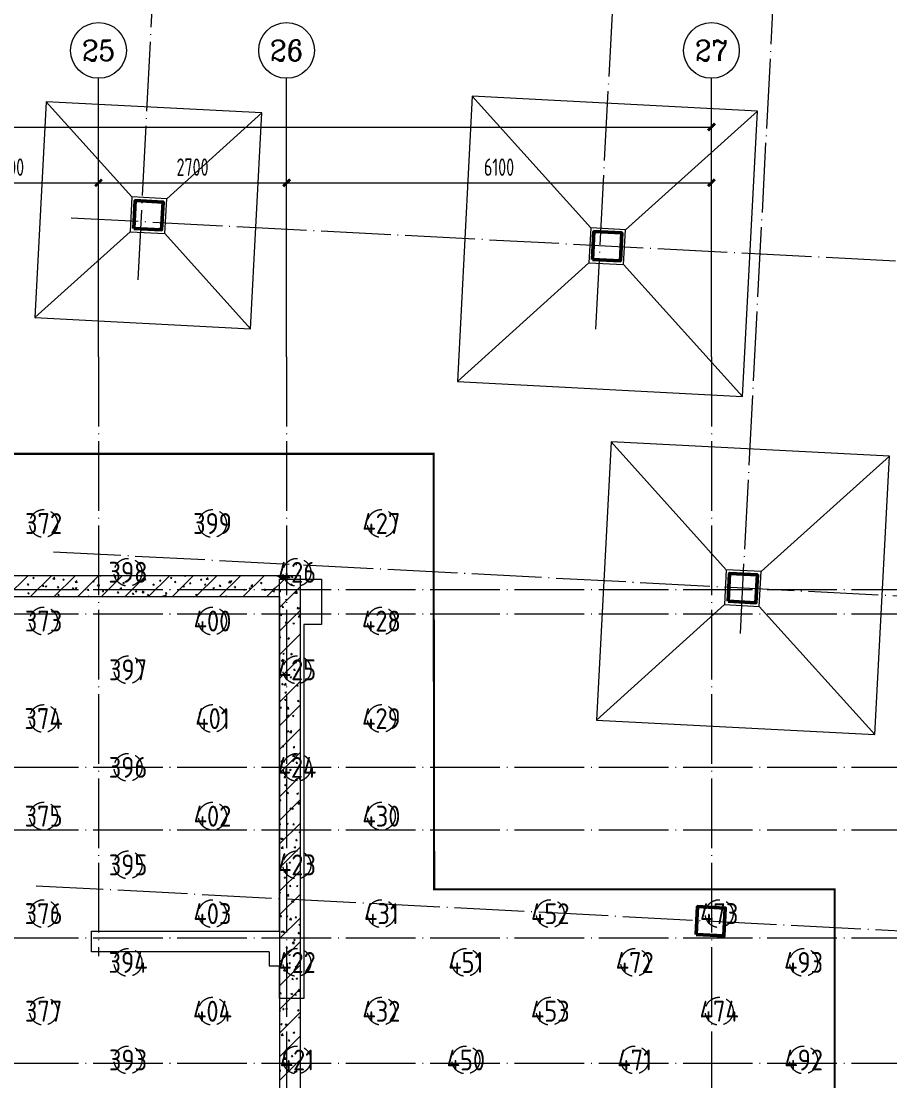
# Model space of a CAD drawing. Extents: x 5874492 to 7194610, y -939842 to -279257.
# Drawn here: x 6134075 to 6146546, y -493098 to -477888 of the extents above; entities that cross this region are included whole.
import ezdxf
from ezdxf.enums import TextEntityAlignment as Align

# ---------------------------------------------------------------- set-up
doc = ezdxf.new("R2010")
doc.units = 0
doc.header["$LTSCALE"] = 1000
doc.linetypes.add('DASH', pattern=[0.35, 0.25, -0.1])
doc.linetypes.add('DOTE', pattern=[2.42, 2, -0.2, 0.02, -0.2])
for name, color, linetype, lineweight in [('A-墙体', 140, 'Continuous', 50), ('A-标注-轴号', 3, 'Continuous', 15), ('A-标注-轴号文字', 7, 'Continuous', 15), ('A-轴线-塔楼', 1, 'DOTE', 9), ('S-基础-BASE-CON', 2, 'Continuous', 20), ('S-基础-DQ', 6, 'Continuous', 20), ('S-基础-HATCH', 251, 'Continuous', 20), ('S-基础-PILE', 7, 'DASH', 20), ('S-墙柱-WALL', 6, 'Continuous', 20), ('S-轴网-轴号', 3, 'Continuous', 20), ('S-轴网-轴线', 1, 'DOTE', 9)]:
    doc.layers.add(name, color=color, linetype=linetype, lineweight=lineweight)
doc.styles.add('_TCH_AXIS', font='COMPLEX.shx', dxfattribs={"bigfont": 'hztxt.shx'})
doc.styles.add('COMPLEX', font='COMPLEX')
doc.styles.get("Standard").update_dxf_attribs({"font": 'gbenor.shx', "bigfont": 'gbcbig.shx'})
doc.styles.add('TSSD_REIN_T3', font='tssdeng.shx', dxfattribs={"width": 0.7, "bigfont": 'hztxt.shx'})
doc.dimstyles.new('_TCH_ARCH&&100', dxfattribs={"dimtxt": 250, "dimasz": 100, "dimexe": 100, "dimexo": 100, "dimgap": 100, "dimtad": 1, "dimdec": 0, "dimzin": 0, "dimdsep": 46, "dimtxsty": 'TSSD_REIN_T3', "dimblk": 'ARCHTICK', "dimcen": 0.09, "dimclrt": 7, "dimazin": 2, "dimtfac": 1, "dimtdec": 0, "dimtix": 1, "dimtmove": 2, "dimatfit": 3, "dimfxl": 0, "dimtolj": 1, "dimtzin": 0, "dimarcsym": 0})

# ---------------------------------------------------------------- blocks, each defined once
blk = doc.blocks.new('A$C7008057F')
at = {"layer": 'S-基础-BASE-CON', "const_width": 30}
blk.add_lwpolyline([(13600, -17400), (22300, -17400), (22300, -18250), (30000, -18250), (30000, -19484), (38069, -19484), (38069, -4200), (32319, -4200), (32310, 2050), (20370, 2050), (20370, -3650), (17065, -3650)], dxfattribs=at)
blk = doc.blocks.new('sfdgjhgfhgkjhk')
at = {"layer": 'S-基础-DQ'}
for points in [[(6945492, 358792), (6945492, 356336), (6963809, 356336), (6963809, 354236), (6966809, 354236), (6966809, 354586), (6971909, 354586), (6971909, 347036), (6977909, 347036), (6977909, 339686), (6931592, 339686), (6931592, 336294)], [(6931892, 336294), (6931892, 339386), (6978209, 339386), (6978209, 347336), (6972209, 347336), (6972209, 354886), (6966509, 354886), (6966509, 354536), (6964109, 354536), (6964109, 356636), (6945792, 356636), (6945792, 358792)]]:
    blk.add_lwpolyline(points, dxfattribs=at)
at = {"layer": 'S-基础-HATCH'}
for p, q in [((6967993, 354586), (6968293, 354886)), ((6968332, 354586), (6968632, 354886)), ((6968361, 354885), (6968360, 354886)), ((6968365, 354856), (6968386, 354864)), ((6968365, 354856), (6968380, 354846)), ((6968380, 354842), (6968387, 354860)), ((6968653, 354843), (6968677, 354867)), ((6968653, 354843), (6968680, 354838)), ((6968672, 354586), (6968972, 354886)), ((6968681, 354836), (6968677, 354864)), ((6968796, 354832), (6968817, 354840)), ((6969011, 354586), (6969311, 354886)), ((6969332, 354886), (6969341, 354885)), ((6969342, 354882), (6969341, 354886)), ((6969350, 354586), (6969650, 354886)), ((6969538, 354868), (6969553, 354885)), ((6969538, 354868), (6969556, 354866)), ((6969557, 354863), (6969553, 354882)), ((6969690, 354586), (6969990, 354886)), ((6969754, 354849), (6969768, 354866)), ((6969754, 354849), (6969771, 354848)), ((6969772, 354844), (6969769, 354863)), ((6969910, 354880), (6969926, 354886)), ((6969910, 354880), (6969925, 354870)), ((6969926, 354867), (6969932, 354885)), ((6969969, 354830), (6969983, 354848)), ((6969987, 354825), (6969984, 354844)), ((6970029, 354586), (6970329, 354886)), ((6970341, 354856), (6970362, 354864)), ((6970341, 354856), (6970356, 354846)), ((6970357, 354843), (6970363, 354861)), ((6970369, 354586), (6970669, 354886)), ((6970538, 354886), (6970561, 354882)), ((6970562, 354880), (6970561, 354886)), ((6970708, 354586), (6971008, 354886)), ((6970773, 354832), (6970794, 354840)), ((6970788, 354819), (6970794, 354837)), ((6970855, 354837), (6970878, 354861)), ((6970855, 354837), (6970882, 354833)), ((6970882, 354830), (6970879, 354858)), ((6971047, 354586), (6971347, 354886)), ((6971387, 354586), (6971687, 354886)), ((6971726, 354586), (6972026, 354886)), ((6971869, 354886), (6971882, 354885)), ((6971882, 354882), (6971881, 354886)), ((6971887, 354881), (6971901, 354886)), ((6971887, 354881), (6971902, 354871)), ((6971903, 354868), (6971909, 354886)), ((6972079, 354868), (6972093, 354885)), ((6972079, 354868), (6972097, 354866)), ((6972097, 354863), (6972094, 354882)), ((6968289, 354755), (6968303, 354773)), ((6968289, 354755), (6968307, 354754)), ((6968308, 354750), (6968304, 354769)), ((6968504, 354737), (6968519, 354754)), ((6968504, 354737), (6968522, 354735)), ((6968523, 354732), (6968519, 354750)), ((6968544, 354735), (6968565, 354743)), ((6968544, 354735), (6968559, 354725)), ((6968560, 354721), (6968566, 354740)), ((6968719, 354718), (6968734, 354735)), ((6968719, 354718), (6968737, 354716)), ((6968738, 354713), (6968734, 354732)), ((6968796, 354832), (6968811, 354821)), ((6968812, 354818), (6968818, 354836)), ((6968934, 354699), (6968949, 354716)), ((6968934, 354699), (6968952, 354697)), ((6968953, 354694), (6968950, 354713)), ((6968974, 354793), (6968997, 354817)), ((6968974, 354793), (6969000, 354789)), ((6968975, 354711), (6968996, 354719)), ((6968975, 354711), (6968990, 354701)), ((6968991, 354697), (6968997, 354716)), ((6969001, 354786), (6968998, 354814)), ((6969150, 354680), (6969164, 354697)), ((6969168, 354675), (6969165, 354694)), ((6969227, 354808), (6969248, 354816)), ((6969227, 354808), (6969242, 354797)), ((6969243, 354794), (6969249, 354812)), ((6969294, 354743), (6969317, 354768)), ((6969294, 354743), (6969320, 354739)), ((6969321, 354736), (6969318, 354765)), ((6969406, 354687), (6969427, 354695)), ((6969406, 354687), (6969421, 354677)), ((6969422, 354673), (6969428, 354691)), ((6969614, 354694), (6969637, 354718)), ((6969614, 354694), (6969641, 354690)), ((6969641, 354687), (6969638, 354715)), ((6969658, 354784), (6969679, 354792)), ((6969658, 354784), (6969673, 354773)), ((6969674, 354770), (6969680, 354788)), ((6969969, 354830), (6969987, 354829)), ((6970089, 354759), (6970110, 354768)), ((6970089, 354759), (6970104, 354749)), ((6970105, 354746), (6970111, 354764)), ((6970184, 354812), (6970198, 354829)), ((6970184, 354812), (6970202, 354810)), ((6970202, 354807), (6970199, 354825)), ((6970399, 354793), (6970414, 354810)), ((6970399, 354793), (6970417, 354791)), ((6970418, 354788), (6970414, 354807)), ((6970521, 354735), (6970542, 354744)), ((6970521, 354735), (6970535, 354725)), ((6970536, 354722), (6970542, 354740)), ((6970614, 354774), (6970629, 354791)), ((6970614, 354774), (6970632, 354772)), ((6970633, 354769), (6970629, 354788)), ((6970773, 354832), (6970788, 354822)), ((6970829, 354755), (6970844, 354772)), ((6970829, 354755), (6970847, 354754)), ((6970848, 354750), (6970845, 354769)), ((6970952, 354711), (6970973, 354719)), ((6970952, 354711), (6970967, 354701)), ((6970967, 354698), (6970973, 354716)), ((6971045, 354736), (6971059, 354754)), ((6971045, 354736), (6971063, 354735)), ((6971063, 354731), (6971060, 354750)), ((6971175, 354787), (6971198, 354812)), ((6971175, 354787), (6971202, 354783)), ((6971202, 354780), (6971199, 354809)), ((6971204, 354808), (6971225, 354816)), ((6971204, 354808), (6971219, 354798)), ((6971219, 354795), (6971225, 354813)), ((6971260, 354717), (6971274, 354735)), ((6971260, 354717), (6971278, 354716)), ((6971278, 354713), (6971275, 354731)), ((6971383, 354687), (6971404, 354695)), ((6971383, 354687), (6971398, 354677)), ((6971398, 354674), (6971405, 354692)), ((6971475, 354699), (6971489, 354716)), ((6971475, 354699), (6971493, 354697)), ((6971494, 354694), (6971490, 354713)), ((6971495, 354738), (6971519, 354762)), ((6971495, 354738), (6971522, 354733)), ((6971523, 354731), (6971519, 354759)), ((6971635, 354784), (6971656, 354792)), ((6971635, 354784), (6971650, 354774)), ((6971651, 354771), (6971657, 354789)), ((6971690, 354680), (6971705, 354697)), ((6971709, 354675), (6971705, 354694)), ((6971815, 354688), (6971839, 354712)), ((6971815, 354688), (6971842, 354684)), ((6971843, 354681), (6971839, 354709)), ((6971909, 354430), (6972209, 354730)), ((6972066, 354760), (6972087, 354768)), ((6972066, 354760), (6972081, 354750)), ((6972082, 354747), (6972088, 354765)), ((6968292, 354638), (6968313, 354646)), ((6968292, 354638), (6968307, 354628)), ((6968307, 354625), (6968314, 354643)), ((6968723, 354614), (6968744, 354622)), ((6968723, 354614), (6968738, 354604)), ((6968739, 354601), (6968745, 354619)), ((6969150, 354680), (6969168, 354678)), ((6969154, 354590), (6969175, 354598)), ((6969154, 354590), (6969160, 354586)), ((6969173, 354586), (6969176, 354595)), ((6969365, 354661), (6969379, 354678)), ((6969365, 354661), (6969383, 354660)), ((6969383, 354656), (6969380, 354675)), ((6969580, 354642), (6969594, 354660)), ((6969580, 354642), (6969598, 354641)), ((6969599, 354637), (6969595, 354656)), ((6969795, 354624), (6969810, 354641)), ((6969795, 354624), (6969813, 354622)), ((6969814, 354619), (6969810, 354637)), ((6969837, 354663), (6969858, 354671)), ((6969837, 354663), (6969852, 354653)), ((6969853, 354649), (6969859, 354667)), ((6969934, 354644), (6969957, 354668)), ((6969934, 354644), (6969961, 354640)), ((6969961, 354637), (6969958, 354665)), ((6970010, 354605), (6970025, 354622)), ((6970010, 354605), (6970028, 354603)), ((6970029, 354600), (6970025, 354619)), ((6970226, 354586), (6970240, 354603)), ((6970243, 354586), (6970241, 354600)), ((6970254, 354594), (6970278, 354619)), ((6970254, 354594), (6970281, 354590)), ((6970268, 354639), (6970290, 354647)), ((6970268, 354639), (6970283, 354629)), ((6970282, 354587), (6970278, 354616)), ((6970284, 354625), (6970290, 354643)), ((6970700, 354615), (6970721, 354623)), ((6970700, 354615), (6970715, 354605)), ((6970715, 354601), (6970721, 354619)), ((6971131, 354591), (6971152, 354599)), ((6971131, 354591), (6971137, 354586)), ((6971149, 354586), (6971152, 354595)), ((6971690, 354680), (6971708, 354678)), ((6971814, 354663), (6971835, 354671)), ((6971814, 354663), (6971829, 354653)), ((6971830, 354650), (6971836, 354668)), ((6971905, 354661), (6971920, 354678)), ((6971905, 354661), (6971923, 354659)), ((6971924, 354656), (6971920, 354675)), ((6971993, 354543), (6972014, 354551)), ((6971993, 354543), (6972008, 354533)), ((6972009, 354529), (6972015, 354547)), ((6972120, 354642), (6972135, 354659)), ((6972120, 354642), (6972138, 354641)), ((6972136, 354638), (6972159, 354663)), ((6972139, 354637), (6972136, 354656)), ((6972136, 354638), (6972162, 354634)), ((6972163, 354631), (6972160, 354660)), ((6971909, 354090), (6972209, 354390)), ((6971947, 354435), (6971961, 354453)), ((6971947, 354435), (6971965, 354434)), ((6971966, 354430), (6971962, 354449)), ((6972162, 354416), (6972177, 354434)), ((6972162, 354416), (6972180, 354415)), ((6972172, 354422), (6972193, 354430)), ((6972172, 354422), (6972187, 354412)), ((6972181, 354412), (6972177, 354430)), ((6972188, 354408), (6972194, 354427)), ((6971920, 354325), (6971941, 354333)), ((6971920, 354325), (6971935, 354315)), ((6971936, 354312), (6971942, 354330)), ((6972175, 354296), (6972199, 354321)), ((6972175, 354296), (6972202, 354292)), ((6972203, 354289), (6972199, 354318)), ((6971989, 354210), (6972003, 354227)), ((6971989, 354210), (6972006, 354208)), ((6972007, 354205), (6972004, 354224)), ((6972099, 354204), (6972120, 354212)), ((6972099, 354204), (6972114, 354194)), ((6972115, 354191), (6972121, 354209)), ((6972204, 354191), (6972209, 354197)), ((6972204, 354191), (6972209, 354190)), ((6971909, 353751), (6972209, 354051)), ((6971909, 354019), (6971918, 354029)), ((6971909, 354002), (6971922, 354000)), ((6971922, 353997), (6971919, 354026)), ((6972026, 353987), (6972047, 353995)), ((6972026, 353987), (6972041, 353977)), ((6972030, 353984), (6972045, 354001)), ((6972030, 353984), (6972048, 353982)), ((6972042, 353973), (6972048, 353991)), ((6972049, 353979), (6972045, 353998)), ((6971953, 353769), (6971974, 353777)), ((6971969, 353756), (6971975, 353774)), ((6972072, 353758), (6972086, 353776)), ((6972090, 353753), (6972087, 353772)), ((6972205, 353866), (6972209, 353867)), ((6972205, 353866), (6972209, 353863)), ((6971909, 353411), (6972209, 353711)), ((6971935, 353662), (6971958, 353687)), ((6971935, 353662), (6971961, 353658)), ((6971953, 353769), (6971968, 353759)), ((6971962, 353655), (6971959, 353684)), ((6972072, 353758), (6972090, 353757)), ((6972132, 353648), (6972153, 353656)), ((6972132, 353648), (6972147, 353638)), ((6972148, 353635), (6972154, 353653)), ((6971909, 353565), (6971913, 353569)), ((6971909, 353551), (6971916, 353550)), ((6971917, 353547), (6971913, 353565)), ((6972113, 353533), (6972128, 353550)), ((6972113, 353533), (6972131, 353531)), ((6972132, 353528), (6972129, 353547)), ((6971909, 353072), (6972209, 353372)), ((6971940, 353326), (6971954, 353343)), ((6971940, 353326), (6971958, 353324)), ((6971958, 353321), (6971955, 353340)), ((6971974, 353320), (6971998, 353345)), ((6971974, 353320), (6972001, 353316)), ((6972002, 353313), (6971998, 353342)), ((6972059, 353431), (6972080, 353439)), ((6972059, 353431), (6972074, 353421)), ((6972075, 353417), (6972081, 353436)), ((6972155, 353307), (6972170, 353324)), ((6972174, 353302), (6972170, 353321)), ((6971986, 353213), (6972007, 353221)), ((6971986, 353213), (6972001, 353203)), ((6972002, 353200), (6972008, 353218)), ((6972155, 353307), (6972173, 353305)), ((6971909, 352733), (6972209, 353033)), ((6971982, 353100), (6971996, 353117)), ((6971982, 353100), (6971999, 353099)), ((6972000, 353095), (6971997, 353114)), ((6972165, 353093), (6972186, 353101)), ((6972165, 353093), (6972180, 353082)), ((6972181, 353079), (6972187, 353097)), ((6972197, 353081), (6972209, 353096)), ((6972197, 353081), (6972209, 353080)), ((6971913, 352996), (6971934, 353004)), ((6971913, 352996), (6971928, 352986)), ((6971929, 352982), (6971935, 353000)), ((6972014, 352978), (6972038, 353003)), ((6972014, 352978), (6972041, 352974)), ((6972023, 352875), (6972038, 352892)), ((6972023, 352875), (6972041, 352873)), ((6972042, 352971), (6972038, 353000)), ((6972042, 352870), (6972038, 352888)), ((6972092, 352875), (6972113, 352883)), ((6972092, 352875), (6972107, 352865)), ((6972108, 352862), (6972114, 352880)), ((6971909, 352393), (6972209, 352693)), ((6972019, 352657), (6972040, 352665)), ((6972019, 352657), (6972034, 352647)), ((6972035, 352644), (6972041, 352662)), ((6972054, 352637), (6972077, 352661)), ((6972054, 352637), (6972081, 352632)), ((6972065, 352649), (6972079, 352666)), ((6972065, 352649), (6972083, 352647)), ((6972081, 352630), (6972078, 352658)), ((6972083, 352644), (6972080, 352663)), ((6971910, 352437), (6971909, 352441)), ((6971946, 352440), (6971967, 352448)), ((6971946, 352440), (6971961, 352430)), ((6971962, 352426), (6971968, 352445)), ((6972106, 352423), (6972121, 352440)), ((6972106, 352423), (6972124, 352422)), ((6972125, 352418), (6972122, 352437)), ((6972198, 352537), (6972209, 352541)), ((6972198, 352537), (6972209, 352529)), ((6971909, 352054), (6972209, 352354)), ((6972094, 352295), (6972117, 352319)), ((6972094, 352295), (6972120, 352291)), ((6972121, 352288), (6972118, 352316)), ((6972125, 352319), (6972146, 352327)), ((6972125, 352319), (6972140, 352309)), ((6972141, 352306), (6972147, 352324)), ((6971933, 352216), (6971947, 352234)), ((6971933, 352216), (6971951, 352215)), ((6971951, 352211), (6971948, 352230)), ((6972052, 352102), (6972073, 352110)), ((6972052, 352102), (6972067, 352091)), ((6972068, 352088), (6972074, 352106)), ((6972148, 352198), (6972162, 352215)), ((6972148, 352198), (6972166, 352196)), ((6972167, 352193), (6972163, 352211)), ((6971909, 351714), (6972209, 352014)), ((6971974, 351991), (6971989, 352008)), ((6971974, 351991), (6971992, 351989)), ((6971993, 351986), (6971990, 352005)), ((6972134, 351953), (6972157, 351977)), ((6972134, 351953), (6972160, 351949)), ((6972161, 351946), (6972158, 351974)), ((6972190, 351972), (6972204, 351989)), ((6972190, 351972), (6972208, 351970)), ((6972208, 351967), (6972205, 351986)), ((6971979, 351884), (6972000, 351892)), ((6971979, 351884), (6971994, 351874)), ((6971995, 351871), (6972001, 351889)), ((6971909, 351668), (6971927, 351675)), ((6971909, 351375), (6972209, 351675)), ((6971909, 351665), (6971921, 351656)), ((6971922, 351653), (6971928, 351671)), ((6972016, 351765), (6972031, 351782)), ((6972016, 351765), (6972034, 351763)), ((6972035, 351760), (6972031, 351779)), ((6972158, 351763), (6972179, 351771)), ((6972158, 351763), (6972173, 351753)), ((6972174, 351750), (6972180, 351768)), ((6972058, 351539), (6972072, 351557)), ((6972058, 351539), (6972076, 351538)), ((6972076, 351534), (6972073, 351553)), ((6972085, 351546), (6972106, 351554)), ((6972085, 351546), (6972100, 351536)), ((6972101, 351532), (6972107, 351550)), ((6972173, 351611), (6972197, 351635)), ((6972173, 351611), (6972200, 351607)), ((6972201, 351604), (6972197, 351632)), ((6971909, 351336), (6971916, 351343)), ((6971920, 351312), (6971917, 351340)), ((6971909, 351036), (6972209, 351336)), ((6971909, 351316), (6971920, 351315)), ((6972012, 351328), (6972033, 351336)), ((6972012, 351328), (6972027, 351318)), ((6972028, 351315), (6972034, 351333)), ((6972099, 351314), (6972114, 351331)), ((6972099, 351314), (6972117, 351312)), ((6972118, 351309), (6972114, 351328)), ((6972192, 351207), (6972209, 351214)), ((6972192, 351207), (6972206, 351197)), ((6972207, 351194), (6972209, 351200)), ((6971926, 351107), (6971940, 351124)), ((6971926, 351107), (6971944, 351105)), ((6971939, 351111), (6971960, 351119)), ((6971939, 351111), (6971954, 351101)), ((6971944, 351102), (6971941, 351121)), ((6971955, 351097), (6971961, 351115)), ((6972141, 351088), (6972155, 351105)), ((6972141, 351088), (6972159, 351087)), ((6972160, 351083), (6972156, 351102)), ((6971909, 350696), (6972209, 350996)), ((6971933, 350977), (6971956, 351001)), ((6971933, 350977), (6971959, 350973)), ((6971960, 350970), (6971957, 350998)), ((6971967, 350881), (6971982, 350898)), ((6971986, 350876), (6971983, 350895)), ((6972119, 350990), (6972140, 350998)), ((6972119, 350990), (6972133, 350980)), ((6972134, 350976), (6972140, 350995)), ((6971967, 350881), (6971985, 350880)), ((6972046, 350772), (6972067, 350780)), ((6972046, 350772), (6972060, 350762)), ((6972061, 350759), (6972067, 350777)), ((6972183, 350862), (6972197, 350880)), ((6972183, 350862), (6972201, 350861)), ((6972201, 350858), (6972198, 350876)), ((6971909, 350357), (6972209, 350657)), ((6971972, 350635), (6971996, 350659)), ((6971972, 350635), (6971999, 350631)), ((6972000, 350628), (6971996, 350656)), ((6972009, 350656), (6972023, 350673)), ((6972009, 350656), (6972027, 350654)), ((6972028, 350651), (6972024, 350669)), ((6971973, 350555), (6971994, 350563)), ((6971973, 350555), (6971987, 350545)), ((6971988, 350541), (6971994, 350559)), ((6972051, 350430), (6972065, 350447)), ((6972051, 350430), (6972069, 350428)), ((6972069, 350425), (6972066, 350444)), ((6972152, 350434), (6972173, 350442)), ((6972152, 350434), (6972167, 350424)), ((6972167, 350421), (6972173, 350439)), ((6971909, 350341), (6971921, 350345)), ((6971909, 350331), (6971914, 350327)), ((6971909, 350017), (6972209, 350317)), ((6971915, 350324), (6971921, 350342)), ((6972012, 350293), (6972036, 350317)), ((6972012, 350293), (6972039, 350289)), ((6972040, 350286), (6972036, 350315)), ((6972079, 350216), (6972100, 350224)), ((6972079, 350216), (6972094, 350206)), ((6972092, 350204), (6972107, 350222)), ((6972092, 350204), (6972110, 350203)), ((6972094, 350203), (6972100, 350221)), ((6972111, 350199), (6972107, 350218)), ((6971909, 349678), (6972209, 349978)), ((6971919, 349997), (6971933, 350015)), ((6971919, 349997), (6971937, 349996)), ((6971937, 349993), (6971934, 350011)), ((6972006, 349999), (6972027, 350007)), ((6972006, 349999), (6972021, 349989)), ((6972021, 349985), (6972027, 350004)), ((6972052, 349951), (6972075, 349975)), ((6972079, 349944), (6972076, 349973)), ((6972134, 349979), (6972148, 349996)), ((6972134, 349979), (6972152, 349977)), ((6972153, 349974), (6972149, 349993)), ((6972052, 349951), (6972079, 349947)), ((6972185, 349878), (6972206, 349886)), ((6972185, 349878), (6972200, 349868)), ((6972200, 349865), (6972206, 349883)), ((6971933, 349781), (6971954, 349789)), ((6971933, 349781), (6971948, 349771)), ((6971948, 349768), (6971954, 349786)), ((6971960, 349772), (6971975, 349789)), ((6971960, 349772), (6971978, 349770)), ((6971979, 349767), (6971975, 349786)), ((6972112, 349660), (6972133, 349669)), ((6972127, 349647), (6972133, 349665)), ((6972176, 349753), (6972190, 349770)), ((6972176, 349753), (6972193, 349751)), ((6972194, 349748), (6972191, 349767)), ((6971909, 349338), (6972209, 349638)), ((6972002, 349546), (6972016, 349563)), ((6972002, 349546), (6972020, 349545)), ((6972021, 349541), (6972017, 349560)), ((6972092, 349609), (6972115, 349634)), ((6972092, 349609), (6972118, 349605)), ((6972112, 349660), (6972127, 349650)), ((6972119, 349602), (6972116, 349631)), ((6972039, 349443), (6972060, 349451)), ((6972039, 349443), (6972054, 349433)), ((6972054, 349430), (6972060, 349448)), ((6971909, 348999), (6972209, 349299)), ((6971966, 349225), (6971987, 349233)), ((6971966, 349225), (6971981, 349215)), ((6971981, 349212), (6971987, 349230)), ((6972044, 349320), (6972058, 349338)), ((6972044, 349320), (6972062, 349319)), ((6972062, 349316), (6972059, 349334)), ((6972132, 349267), (6972155, 349292)), ((6972132, 349267), (6972158, 349263)), ((6972159, 349260), (6972156, 349289)), ((6972085, 349095), (6972100, 349112)), ((6972085, 349095), (6972103, 349093)), ((6972104, 349090), (6972100, 349109)), ((6972145, 349105), (6972166, 349113)), ((6972145, 349105), (6972160, 349095)), ((6972160, 349091), (6972166, 349109)), ((6971909, 349014), (6971914, 349016)), ((6971909, 348997), (6971914, 349013)), ((6971909, 348660), (6972209, 348960)), ((6971912, 348888), (6971926, 348905)), ((6972171, 348925), (6972195, 348950)), ((6972171, 348925), (6972198, 348921)), ((6972199, 348918), (6972195, 348947)), ((6971912, 348888), (6971930, 348886)), ((6971930, 348883), (6971927, 348902)), ((6972072, 348887), (6972093, 348895)), ((6972072, 348887), (6972087, 348877)), ((6972087, 348874), (6972093, 348892)), ((6972127, 348869), (6972141, 348886)), ((6972127, 348869), (6972145, 348868)), ((6972145, 348864), (6972142, 348883)), ((6971909, 348652), (6971914, 348658)), ((6971909, 348630), (6971918, 348629)), ((6971909, 348320), (6972209, 348620)), ((6971918, 348626), (6971915, 348655)), ((6971953, 348662), (6971968, 348680)), ((6971953, 348662), (6971971, 348661)), ((6971972, 348657), (6971968, 348676)), ((6971999, 348670), (6972020, 348678)), ((6971999, 348670), (6972014, 348659)), ((6972014, 348656), (6972020, 348674)), ((6972168, 348644), (6972183, 348661)), ((6972168, 348644), (6972186, 348642)), ((6972187, 348639), (6972184, 348657)), ((6971926, 348452), (6971947, 348460)), ((6971926, 348452), (6971941, 348442)), ((6971941, 348439), (6971948, 348457)), ((6971995, 348437), (6972009, 348454)), ((6972014, 348432), (6972010, 348451)), ((6972178, 348549), (6972199, 348557)), ((6972178, 348549), (6972193, 348539)), ((6972193, 348535), (6972200, 348553)), ((6971931, 348291), (6971954, 348316)), ((6971958, 348284), (6971955, 348313)), ((6971995, 348437), (6972013, 348435)), ((6972105, 348331), (6972126, 348339)), ((6972105, 348331), (6972120, 348321)), ((6972120, 348318), (6972127, 348336)), ((6971909, 347981), (6972209, 348281)), ((6971931, 348291), (6971957, 348287)), ((6972037, 348211), (6972051, 348228)), ((6972037, 348211), (6972054, 348209)), ((6972055, 348206), (6972052, 348225)), ((6972032, 348114), (6972053, 348122)), ((6972032, 348114), (6972047, 348104)), ((6972047, 348100), (6972054, 348118)), ((6972078, 347985), (6972093, 348003)), ((6972097, 347980), (6972093, 347999)), ((6971909, 347641), (6972209, 347941)), ((6971959, 347896), (6971980, 347904)), ((6971959, 347896), (6971974, 347886)), ((6971970, 347949), (6971994, 347974)), ((6971970, 347949), (6971997, 347945)), ((6971975, 347883), (6971981, 347901)), ((6971998, 347942), (6971995, 347971)), ((6972078, 347985), (6972096, 347984)), ((6971909, 347784), (6971919, 347796)), ((6971909, 347778), (6971923, 347777)), ((6971923, 347774), (6971920, 347792)), ((6972120, 347760), (6972134, 347777)), ((6972120, 347760), (6972138, 347758)), ((6972138, 347755), (6972135, 347774)), ((6972138, 347775), (6972159, 347783)), ((6972138, 347775), (6972153, 347765)), ((6972154, 347762), (6972160, 347780))]:
    blk.add_line(p, q, dxfattribs=at)
blk = doc.blocks.new('_AXISO')
blk.add_circle((0, 0), 0.5)
at = {"layer": 'S-轴网-轴号', "style": 'COMPLEX', "width": 1.041667}
blk.add_attdef('A', text='', height=0.56, dxfattribs=at).set_placement((-0.25, -0.28), (0.25, -0.28), align=Align.FIT)
blk = doc.blocks.new('_ArchTick')
at = {"color": 0, "linetype": 'ByBlock', "const_width": 0.4}
blk.add_lwpolyline([(-0.5, -0.5), (0.5, 0.5)], dxfattribs=at)
blk = doc.blocks.new('*D2415')
at = {"layer": 'A-标注-轴号', "color": 0, "lineweight": -2, "transparency": 16777216}
for p, q in [((0, 18540), (0, 21840)), ((47200, 18540), (47200, 21840)), ((0, 21740), (47200, 21740))]:
    blk.add_line(p, q, dxfattribs=at)
at = {"layer": 'Defpoints', "color": 0, "transparency": 16777216}
for p in [(47200, 21740), (0, 18440), (47200, 18440)]:
    blk.add_point(p, dxfattribs=at)
at = {"layer": 'A-标注-轴号', "color": 0, "lineweight": -2, "transparency": 16777216, "xscale": 100, "yscale": 100, "zscale": 100, "rotation": 180}
blk.add_blockref('_ArchTick', (0, 21740), dxfattribs=at)
at = {"layer": 'A-标注-轴号', "color": 0, "lineweight": -2, "transparency": 16777216, "xscale": 100, "yscale": 100, "zscale": 100}
blk.add_blockref('_ArchTick', (47200, 21740), dxfattribs=at)
at = {"layer": 'A-标注-轴号', "color": 7, "transparency": 16777216, "insert": (23600, 21965), "char_height": 250, "attachment_point": 5, "style": 'TSSD_REIN_T3'}
blk.add_mtext('\\A1;47200', dxfattribs=at)
blk = doc.blocks.new('*D2453')
at = {"layer": 'A-标注-轴号', "color": 0, "lineweight": -2, "transparency": 16777216}
for p, q in [((35800, 18540), (35800, 21040)), ((38400, 18540), (38400, 21040)), ((35800, 20940), (38400, 20940))]:
    blk.add_line(p, q, dxfattribs=at)
at = {"layer": 'Defpoints', "color": 0, "transparency": 16777216}
for p in [(38400, 20940), (35800, 18440), (38400, 18440)]:
    blk.add_point(p, dxfattribs=at)
at = {"layer": 'A-标注-轴号', "color": 0, "lineweight": -2, "transparency": 16777216, "xscale": 100, "yscale": 100, "zscale": 100, "rotation": 180}
blk.add_blockref('_ArchTick', (35800, 20940), dxfattribs=at)
at = {"layer": 'A-标注-轴号', "color": 0, "lineweight": -2, "transparency": 16777216, "xscale": 100, "yscale": 100, "zscale": 100}
blk.add_blockref('_ArchTick', (38400, 20940), dxfattribs=at)
at = {"layer": 'A-标注-轴号', "color": 7, "transparency": 16777216, "insert": (37100, 21165), "char_height": 250, "attachment_point": 5, "style": 'TSSD_REIN_T3'}
blk.add_mtext('\\A1;2600', dxfattribs=at)
blk = doc.blocks.new('*D2454')
at = {"layer": 'A-标注-轴号', "color": 0, "lineweight": -2, "transparency": 16777216}
for p, q in [((38400, 18540), (38400, 21040)), ((41100, 18540), (41100, 21040)), ((38400, 20940), (41100, 20940))]:
    blk.add_line(p, q, dxfattribs=at)
at = {"layer": 'Defpoints', "color": 0, "transparency": 16777216}
for p in [(41100, 20940), (38400, 18440), (41100, 18440)]:
    blk.add_point(p, dxfattribs=at)
at = {"layer": 'A-标注-轴号', "color": 0, "lineweight": -2, "transparency": 16777216, "xscale": 100, "yscale": 100, "zscale": 100, "rotation": 180}
blk.add_blockref('_ArchTick', (38400, 20940), dxfattribs=at)
at = {"layer": 'A-标注-轴号', "color": 0, "lineweight": -2, "transparency": 16777216, "xscale": 100, "yscale": 100, "zscale": 100}
blk.add_blockref('_ArchTick', (41100, 20940), dxfattribs=at)
at = {"layer": 'A-标注-轴号', "color": 7, "transparency": 16777216, "insert": (39750, 21165), "char_height": 250, "attachment_point": 5, "style": 'TSSD_REIN_T3'}
blk.add_mtext('\\A1;2700', dxfattribs=at)
blk = doc.blocks.new('*D2455')
at = {"layer": 'A-标注-轴号', "color": 0, "lineweight": -2, "transparency": 16777216}
for p, q in [((41100, 18540), (41100, 21040)), ((47200, 18540), (47200, 21040)), ((41100, 20940), (47200, 20940))]:
    blk.add_line(p, q, dxfattribs=at)
at = {"layer": 'Defpoints', "color": 0, "transparency": 16777216}
for p in [(47200, 20940), (41100, 18440), (47200, 18440)]:
    blk.add_point(p, dxfattribs=at)
at = {"layer": 'A-标注-轴号', "color": 0, "lineweight": -2, "transparency": 16777216, "xscale": 100, "yscale": 100, "zscale": 100, "rotation": 180}
blk.add_blockref('_ArchTick', (41100, 20940), dxfattribs=at)
at = {"layer": 'A-标注-轴号', "color": 0, "lineweight": -2, "transparency": 16777216, "xscale": 100, "yscale": 100, "zscale": 100}
blk.add_blockref('_ArchTick', (47200, 20940), dxfattribs=at)
at = {"layer": 'A-标注-轴号', "color": 7, "transparency": 16777216, "insert": (44150, 21165), "char_height": 250, "attachment_point": 5, "style": 'TSSD_REIN_T3'}
blk.add_mtext('\\A1;6100', dxfattribs=at)
blk = doc.blocks.new('A$C3FF375C5')
at = {"layer": 'A-标注-轴号'}
for p, q in [((38399.9, 18440.3), (38399.9, 22440.3)), ((41099.9, 18440.3), (41099.9, 22440.3)), ((47199.9, 18440.3), (47199.9, 22440.3))]:
    blk.add_line(p, q, dxfattribs=at)
at = {"layer": 'A-轴线-塔楼', "ltscale": 0.5}
for p, q in [((38968.1, 19549.6), (39571.9, 31094.6)), ((45540.1, 18841.5), (46162.9, 30749.9)), ((47614.7, 14471.4), (48459.8, 30629.8)), ((55886.2, 19498.2), (38006.4, 20433.3)), ((55635.5, 14704.8), (37755.7, 15639.9)), ((55384.8, 9911.3), (37505, 10846.4))]:
    blk.add_line(p, q, dxfattribs=at)
at = {"layer": 'A-轴线-塔楼', "linetype": 'DOTE', "ltscale": 0.5}
for p, q in [((38400, 18440.3), (38400, 9840.2)), ((41100, 18440.3), (41100, -8548.9)), ((47200, 18440.3), (47200, -8548.9)), ((59891.4, 15100), (-2283.6, 15100)), ((59891.4, 14750), (32499.9, 14750)), ((59891.4, 12550), (32499.9, 12550)), ((59891.4, 11650), (-2283.6, 11650)), ((59891.4, 10100), (-2283.6, 10100)), ((59891.4, 8300), (-2283.6, 8300))]:
    blk.add_line(p, q, dxfattribs=at)
at = {"layer": 'A-标注-轴号'}
ref = blk.add_blockref('_AXISO', (38399.9, 22840.3), dxfattribs=dict(at, xscale=800, yscale=800, zscale=800))
ref.add_attrib('A', '25', dxfattribs={"layer": 'A-标注-轴号文字', "ltscale": 0.2, "height": 294.28, "style": '_TCH_AXIS'}).set_placement((38161.6, 22693.1), (38638.1, 22693.1), align=Align.FIT)
ref = blk.add_blockref('_AXISO', (41099.9, 22840.3), dxfattribs=dict(at, xscale=800, yscale=800, zscale=800))
ref.add_attrib('A', '26', dxfattribs={"layer": 'A-标注-轴号文字', "ltscale": 0.2, "height": 294.28, "style": '_TCH_AXIS'}).set_placement((40861.6, 22693.1), (41338.1, 22693.1), align=Align.FIT)
ref = blk.add_blockref('_AXISO', (47199.9, 22840.3), dxfattribs=dict(at, xscale=800, yscale=800, zscale=800))
ref.add_attrib('A', '27', dxfattribs={"layer": 'A-标注-轴号文字', "ltscale": 0.2, "height": 294.28, "style": '_TCH_AXIS'}).set_placement((46961.6, 22693.1), (47438.1, 22693.1), align=Align.FIT)
for p1, p2, distance, picture, middle in [((0, 18440.3), (47199.9, 18440.3), 3300, '*D2415', (23599.9, 21965.3)), ((35799.9, 18440.3), (38399.9, 18440.3), 2500, '*D2453', (37099.9, 21165.3)), ((38399.9, 18440.3), (41099.9, 18440.3), 2500, '*D2454', (39749.9, 21165.3)), ((41099.9, 18440.3), (47199.9, 18440.3), 2500, '*D2455', (44149.9, 21165.3))]:
    dim = blk.add_aligned_dim(p1=p1, p2=p2, distance=distance, dimstyle='_TCH_ARCH&&100', dxfattribs=at)
    dim.commit()
    dim.dimension.update_dxf_attribs({"geometry": picture, "text_midpoint": middle})

msp = doc.modelspace()

# ---------------------------------------------------------------- linework, layer by layer
at = {"layer": 'A-墙体'}
for points in [[(6135691.7, -480861.9), (6135712.6, -480462.5), (6136112, -480483.4), (6136091.1, -480882.8)], [(6142277.4, -481306.6), (6142298.3, -480907.1), (6142697.8, -480928), (6142676.9, -481327.5)], [(6144223.7, -486214.8), (6144244.6, -485815.3), (6144644.1, -485836.2), (6144623.2, -486235.7)], [(6143763.9, -490997.4), (6143784.8, -490597.9), (6144184.3, -490618.8), (6144163.4, -491018.3)]]:
    msp.add_lwpolyline(points, close=True, dxfattribs=at)
at = {"layer": 'S-基础-BASE-CON'}
for p, q in [((6135665.6, -480410.2), (6134433.5, -479043.6)), ((6142251, -480854.9), (6140550.9, -478963.3)), ((6136164.9, -480436.2), (6137529.3, -479205.8)), ((6142750.4, -480880.8), (6144645.3, -479177.6)), ((6135639.6, -480909.5), (6134272.8, -482139.4)), ((6136139, -480935.5), (6137368.6, -482301.6)), ((6142225.1, -481354.2), (6140337.8, -483058.9)), ((6142724.4, -481380.1), (6144432.2, -483273.2)), ((6144197.3, -485763), (6142544.6, -483924)), ((6144696.7, -485789), (6146539.1, -484133.1)), ((6144171.4, -486262.4), (6142336.7, -487919.7)), ((6144670.7, -486288.3), (6146331.2, -488128.8))]:
    msp.add_line(p, q, dxfattribs=at)
for points in [[(6137368.6, -482301.6), (6137529.3, -479205.8), (6134433.5, -479043.6), (6134272.8, -482139.4)], [(6144432.2, -483273.2), (6144645.3, -479177.6), (6140550.9, -478963.3), (6140337.8, -483058.9)], [(6136139, -480935.5), (6136164.9, -480436.2), (6135665.6, -480410.2), (6135639.6, -480909.5)], [(6142724.4, -481380.1), (6142750.4, -480880.8), (6142251, -480854.9), (6142225.1, -481354.2)], [(6146331.2, -488128.8), (6146539.1, -484133.1), (6142544.6, -483924), (6142336.7, -487919.7)], [(6144670.7, -486288.3), (6144696.7, -485789), (6144197.3, -485763), (6144171.4, -486262.4)]]:
    msp.add_lwpolyline(points, close=True, dxfattribs=at)
at = {"layer": 'S-基础-PILE'}
for centre in [(6134396.5, -485098.1), (6136821.3, -485098.1), (6139246.2, -485098.1), (6135608.9, -485798.1), (6138033.8, -485798.1), (6134396.5, -486498.1), (6136821.3, -486498.1), (6139246.2, -486498.1), (6135608.9, -487198.1), (6138033.8, -487198.1), (6134396.5, -487898.1), (6136821.3, -487898.1), (6139246.2, -487898.1), (6135608.9, -488598.1), (6138033.8, -488598.1), (6134396.5, -489298.1), (6136821.3, -489298.1), (6139246.2, -489298.1), (6135608.9, -489998.1), (6138033.8, -489998.1), (6134396.5, -490698.1), (6136821.3, -490698.1), (6139246.2, -490698.1), (6141671.1, -490698.1), (6144096, -490698.1), (6135608.9, -491398.1), (6138033.8, -491398.1), (6140458.6, -491398.1), (6142883.5, -491398.1), (6145308.4, -491398.1), (6134396.5, -492098.1), (6136821.3, -492098.1), (6139246.2, -492098.1), (6141671.1, -492098.1), (6144096, -492098.1), (6135608.9, -492798.1), (6138033.8, -492798.1), (6140458.6, -492798.1), (6142883.5, -492798.1), (6145308.4, -492798.1)]:
    msp.add_circle(centre, 200, dxfattribs=at)
at = {"layer": 'S-墙柱-WALL'}
for points in [[(6137635, -491248.1), (6135085.2, -491248.1), (6135085.2, -490948.1), (6135185.2, -490948.1), (6137785.2, -490948.1), (6137785.2, -485898.1), (6138385.2, -485898.1), (6138385.2, -486548.1), (6138135, -486548.1), (6138135.2, -491918.1), (6137785.2, -491918.1), (6137785.2, -491448.1)], [(6137635, -491248.1), (6137635, -491448.1), (6137785.2, -491448.1)]]:
    msp.add_lwpolyline(points, dxfattribs=at)

# ---------------------------------------------------------------- block references
for name, p in [('sfdgjhgfhgkjhk', (-834124, -840734.2)), ('A$C7008057F', (6107685.2, -486148.1))]:
    msp.add_blockref(name, p)
at = {"layer": 'S-轴网-轴线', "ltscale": 0.2}
msp.add_blockref('A$C3FF375C5', (6096785.2, -501148.1), dxfattribs=at)

# ---------------------------------------------------------------- texts
at = {"ltscale": 0.2}
for s, p in [('372', (6134396.5, -485098.1)), ('399', (6136821.3, -485098.1)), ('427', (6139246.2, -485098.1)), ('398', (6135608.9, -485798.1)), ('426', (6138033.8, -485798.1)), ('373', (6134396.5, -486498.1)), ('400', (6136821.3, -486498.1)), ('428', (6139246.2, -486498.1)), ('397', (6135608.9, -487198.1)), ('425', (6138033.8, -487198.1)), ('374', (6134396.5, -487898.1)), ('401', (6136821.3, -487898.1)), ('429', (6139246.2, -487898.1)), ('396', (6135608.9, -488598.1)), ('424', (6138033.8, -488598.1)), ('375', (6134396.5, -489298.1)), ('402', (6136821.3, -489298.1)), ('430', (6139246.2, -489298.1)), ('395', (6135608.9, -489998.1)), ('423', (6138033.8, -489998.1)), ('376', (6134396.5, -490698.1)), ('403', (6136821.3, -490698.1)), ('431', (6139246.2, -490698.1)), ('452', (6141671.1, -490698.1)), ('473', (6144096, -490698.1)), ('394', (6135608.9, -491398.1)), ('422', (6138033.8, -491398.1)), ('451', (6140458.6, -491398.1)), ('472', (6142883.5, -491398.1)), ('493', (6145308.4, -491398.1)), ('377', (6134396.5, -492098.1)), ('404', (6136821.3, -492098.1)), ('432', (6139246.2, -492098.1)), ('453', (6141671.1, -492098.1)), ('474', (6144096, -492098.1)), ('393', (6135608.9, -492798.1)), ('421', (6138033.8, -492798.1)), ('450', (6140458.6, -492798.1)), ('471', (6142883.5, -492798.1)), ('492', (6145308.4, -492798.1))]:
    msp.add_text(s, height=300, dxfattribs=at).set_placement(p, align=Align.MIDDLE)

doc.saveas('drawing.dxf')
